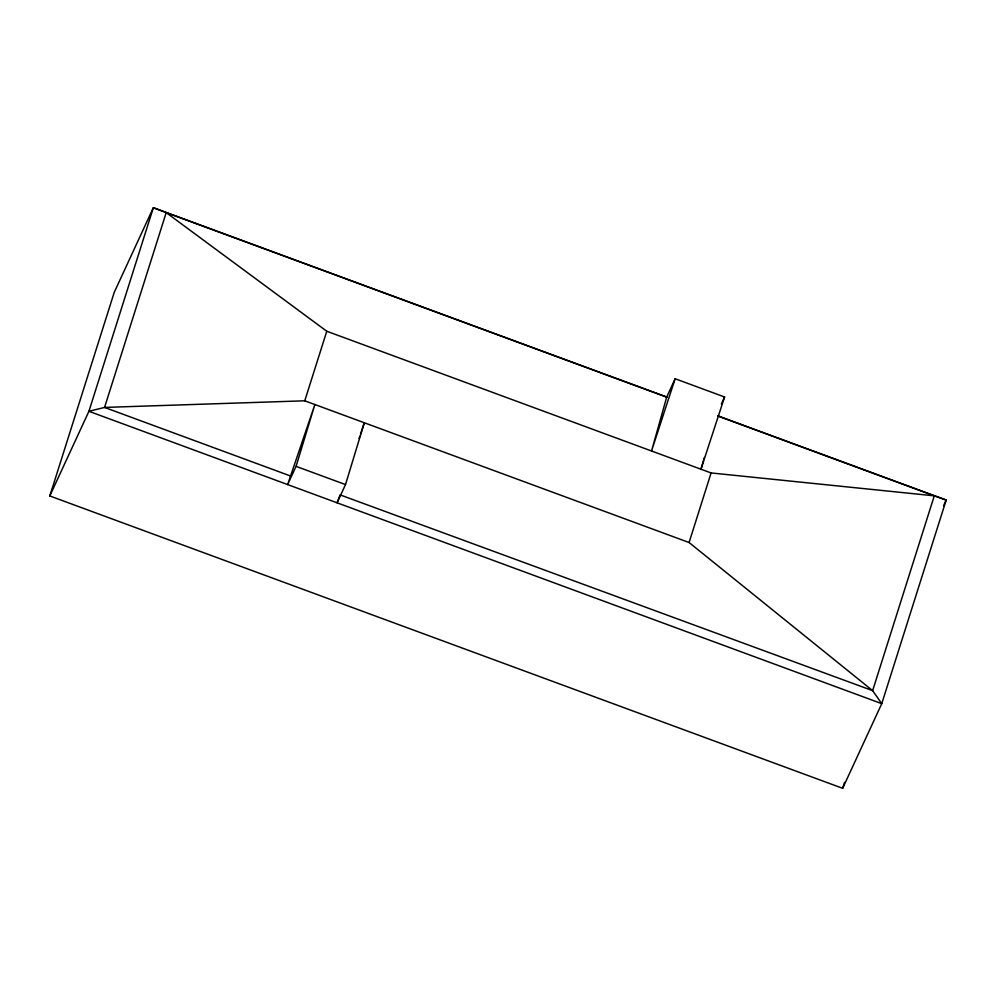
<?xml version="1.0" encoding="UTF-8"?>
<svg xmlns="http://www.w3.org/2000/svg" width="996" height="996" viewBox="0 0 996 996"><rect width="100%" height="100%" fill="white"/><g stroke="black" fill="none" stroke-linecap="round" stroke-linejoin="round"><path stroke-width="1.49" d="M717.63 415.755L946.2 500.042L881.759 703.662L842.653 788.309L49.8 495.958L114.241 292.338L153.347 207.691L666.735 396.993L651.533 450.989L675.151 378.754L724.59 396.993L700.972 469.228L703.425 460.849M703.911 459.168L704.409 457.488M296.073 466.352L314.873 404.525L287.645 484.579L296.073 466.352L345.512 484.579L364.312 422.765L360.564 433.945M304.764 400.803L689.083 542.521L872.633 690.651L881.759 703.662L88.918 411.298L104.555 407.426L304.764 400.803L326.775 331.245L166.208 212.621L153.347 207.691L88.918 411.298L49.8 495.958M689.083 542.521L711.094 472.951L934.285 495.834L946.2 500.042L943.598 505.694M842.653 788.309L844.521 782.408M359.07 438.427L359.817 436.186M337.905 500.702L337.084 502.806L345.512 484.579M338.105 500.179L339.935 495.423M340.134 494.9L872.633 690.651L934.285 495.834L718.091 416.116M666.735 396.993L675.151 378.754M721.353 404.003L724.59 396.993M667.208 397.354L166.208 212.621L104.555 407.426L290.907 476.138M326.775 331.245L711.094 472.951"/></g></svg>
